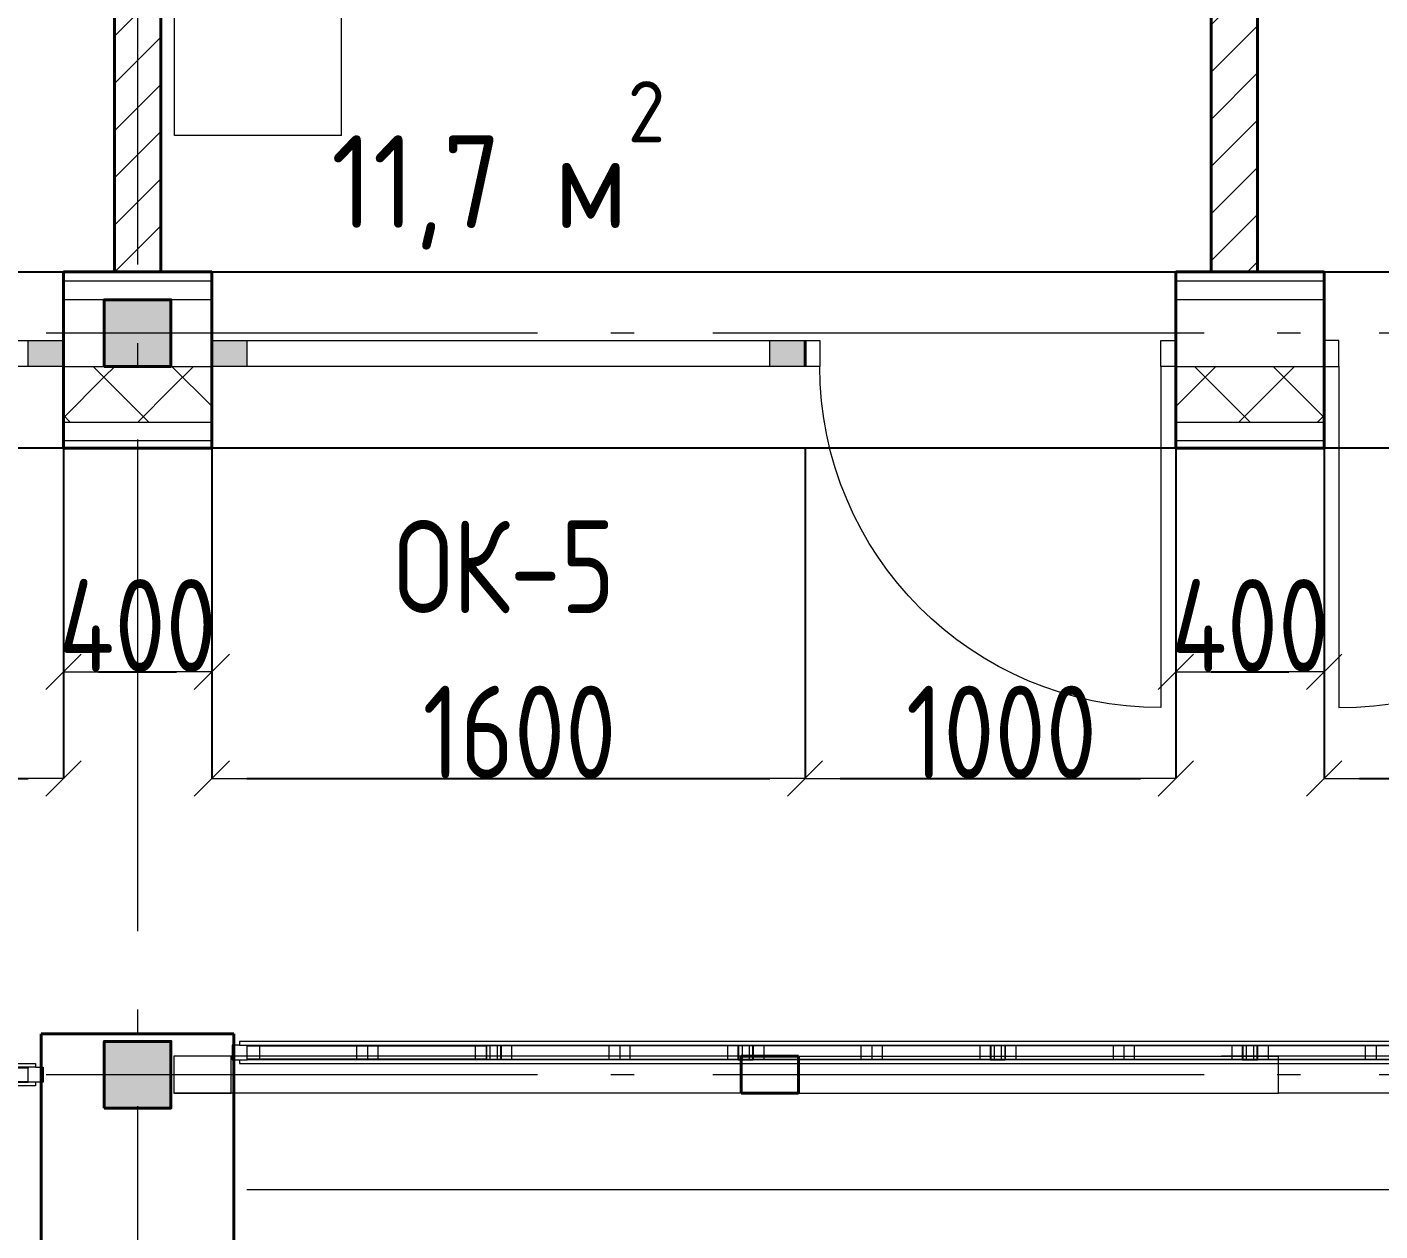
# Model space of a CAD drawing. Header units: millimetres. Extents: x -60256 to 201272, y 21388 to 77592.
# Drawn here: x 6581 to 10229, y 63034 to 66281 of the extents above; entities that cross this region are included whole.
import ezdxf
from ezdxf.enums import TextEntityAlignment as Align

# ---------------------------------------------------------------- set-up
doc = ezdxf.new("R2010")
doc.units = ezdxf.units.MM
doc.header["$MEASUREMENT"] = 0
doc.set_wipeout_variables(frame=1)
doc.linetypes.add('Double Dashed', pattern=[1797.222233, 1325, -211.666656, 63.333344, -197.222233])
doc.linetypes.add('Wipeout_Contour', pattern=[1000, 0, -1000])
for name, color, linetype in [('Двери ArchiCAD', 7, 'Continuous'), ('колонны', 7, 'Continuous'), ('марки окон дверей', 7, 'Continuous'), ('оборудование', 7, 'Continuous'), ('Окна ArchiCAD', 7, 'Continuous'), ('оси', 7, 'Continuous'), ('отделка', 7, 'Continuous'), ('перегородки', 7, 'Continuous'), ('размеры внутр', 7, 'Continuous'), ('стены внутр', 7, 'Continuous'), ('стены наруж', 7, 'Continuous'), ('чертеж', 7, 'Continuous')]:
    doc.layers.add(name, color=color, linetype=linetype)
for name, color, linetype, lineweight in [('Двери ArchiCAD_Ном._пера__97', 7, 'Continuous', 20), ('Двери ArchiCAD_Ном._пера__99', 7, 'Continuous', 40), ('колонны_Ном._пера__94', 252, 'Continuous', 13), ('колонны_Ном._пера__96', 7, 'Continuous', 13), ('колонны_Ном._пера__99', 7, 'Continuous', 40), ('марки окон дверей_Ном._пера__96', 7, 'Continuous', 13), ('оборудование_Ном._пера__95', 251, 'Continuous', 13), ('Окна ArchiCAD_Ном._пера__96', 7, 'Continuous', 13), ('Окна ArchiCAD_Ном._пера__97', 7, 'Continuous', 20), ('Окна ArchiCAD_Ном._пера__99', 7, 'Continuous', 40), ('оси_Ном._пера__96', 7, 'Continuous', 13), ('отделка_Ном._пера__99', 7, 'Continuous', 40), ('перегородки_Ном._пера__96', 7, 'Continuous', 13), ('перегородки_Ном._пера__99', 7, 'Continuous', 40), ('площади_Ном._пера__96', 7, 'Continuous', 13), ('стены внутр_Ном._пера__96', 7, 'Continuous', 13), ('стены внутр_Ном._пера__99', 7, 'Continuous', 40), ('стены наруж_Ном._пера__96', 7, 'Continuous', 13), ('стены наруж_Ном._пера__99', 7, 'Continuous', 40), ('чертеж_Ном._пера__96', 7, 'Continuous', 13)]:
    doc.layers.add(name, color=color, linetype=linetype, lineweight=lineweight)
doc.styles.add('СГЕНЕРИР_СТИЛЬ_1', font='isocp.shx')
doc.styles.add('СГЕНЕРИР_СТИЛЬ_3', font='gost_2_304-81_type.ttf')
doc.styles.add('СГЕНЕРИР_СТИЛЬ_5', font='CS_Gost2304.shx')
doc.dimstyles.new('СГЕНЕРИР_СТИЛЬ__10', dxfattribs={"dimtxt": 250, "dimasz": 95, "dimexe": 0.18, "dimexo": 0, "dimgap": 0.09, "dimtad": 1, "dimtih": 1, "dimtoh": 1, "dimdec": 0, "dimzin": 0, "dimdsep": 46, "dimtxsty": 'СГЕНЕРИР_СТИЛЬ_3', "dimblk": 'ARROWHEAD_6', "dimblk1": 'ARROWHEAD_6', "dimblk2": 'ARROWHEAD_6', "dimcen": 0.09, "dimclrd": 7, "dimclre": 7, "dimclrt": 98, "dimadec": 0, "dimazin": 0, "dimtfac": 1, "dimtdec": 4, "dimtmove": 0, "dimatfit": 3, "dimfxl": 1, "dimtolj": 1, "dimtzin": 0, "dimarcsym": 0})
doc.dimstyles.new('СГЕНЕРИР_СТИЛЬ__5', dxfattribs={"dimtxt": 220.000005, "dimasz": 95, "dimexe": 0.18, "dimexo": 0, "dimgap": 0.09, "dimtad": 1, "dimdec": 0, "dimzin": 0, "dimdsep": 46, "dimtxsty": 'СГЕНЕРИР_СТИЛЬ_3', "dimblk": 'ARROWHEAD_6', "dimblk1": 'ARROWHEAD_6', "dimblk2": 'ARROWHEAD_6', "dimcen": 0.09, "dimclrd": 7, "dimclre": 7, "dimclrt": 98, "dimadec": 0, "dimazin": 0, "dimtfac": 1, "dimtdec": 4, "dimtmove": 0, "dimatfit": 3, "dimfxl": 1, "dimtolj": 1, "dimtzin": 0, "dimarcsym": 0})
pattern_1 = [(45, (0, 0), (-63.63961, 63.63961), [])]
pattern_2 = [(45, (0, 0), (-106.06602, 106.06602), []), (135, (0, 0), (106.06602, 106.06602), [])]

# ---------------------------------------------------------------- blocks, each defined once
blk = doc.blocks.new('Стена_8_1', base_point=(6879, 63565.7))
at = {"layer": 'отделка_Ном._пера__99', "linetype": 'Continuous', "flags": 128}
for points in [[(6619, 63565.7), (6619, 62855.7)], [(7139, 63565.7), (6619, 63565.7)], [(7139, 62855.7), (7139, 63565.7)], [(6619, 62855.7), (7139, 62855.7)]]:
    blk.add_lwpolyline(points, dxfattribs=at)
blk = doc.blocks.new('Скамейка 16')
at = {"layer": 'оборудование_Ном._пера__95', "linetype": 'Continuous'}
for p, q in [((2400, 450), (0, 450)), ((0, 450), (0, 0)), ((2400, 450), (2400, 0)), ((2400, 0), (0, 0))]:
    blk.add_line(p, q, dxfattribs=at)
blk = doc.blocks.new('Стена_29_1', base_point=(6879, 71855.7))
at = {"layer": 'стены внутр_Ном._пера__96', "linetype": 'Continuous'}
h = blk.add_hatch(dxfattribs=at)
h.set_pattern_fill('FACE_BRICK_0001', color=256, style=0, pattern_type=2)
h.set_pattern_definition(pattern_1)
h.paths.add_polyline_path([(6816.5, 71690.7), (6816.5, 65620.7), (6941.5, 65620.7), (6941.5, 71690.7)])
at = {"layer": 'стены внутр_Ном._пера__99', "linetype": 'Continuous', "flags": 128}
for points in [[(6816.5, 71690.7), (6816.5, 65620.7)], [(6941.5, 65620.7), (6941.5, 69755.7)], [(6816.5, 65620.7), (6941.5, 65620.7)]]:
    blk.add_lwpolyline(points, dxfattribs=at)
blk = doc.blocks.new('Окно 16_6')
at = {"layer": 'Окна ArchiCAD_Ном._пера__96', "linetype": 'Continuous'}
for points in [[(-800, -70), (-705, -70), (-705, 0), (-800, 0)], [(800, 0), (705, 0), (705, -70), (800, -70)]]:
    blk.add_hatch(color=256, dxfattribs=at).paths.add_polyline_path(points)
for p, q in [((705, 0), (-705, 0)), ((-705, -70), (705, -70))]:
    blk.add_line(p, q, dxfattribs=at)
at = {"layer": 'Окна ArchiCAD_Ном._пера__97', "linetype": 'Continuous'}
for p, q in [((-800, 220), (800, 220)), ((-705, 0), (-800, 0)), ((-705, -70), (-705, 0)), ((800, 0), (705, 0)), ((705, 0), (705, -70)), ((-800, -70), (-705, -70)), ((705, -70), (800, -70))]:
    blk.add_line(p, q, dxfattribs=at)
at = {"layer": 'Окна ArchiCAD_Ном._пера__99', "linetype": 'Continuous'}
for p, q in [((-800, 0), (-800, -70)), ((800, 0), (800, -70))]:
    blk.add_line(p, q, dxfattribs=at)
blk = doc.blocks.new('Дверь 16_6')
at = {"layer": 'Двери ArchiCAD_Ном._пера__97', "linetype": 'Continuous'}
for p, q in [((460, 0), (460, 920)), ((-500, 220), (500, 220)), ((-460, 0), (-500, 0)), ((-500, 0), (-500, -70)), ((-460, -70), (-460, 0)), ((500, 0), (460, 0)), ((460, 0), (460, -70)), ((500, -70), (500, 0)), ((-500, -70), (-460, -70)), ((460, -70), (500, -70))]:
    blk.add_line(p, q, dxfattribs=at)
blk.add_arc((460, 0), 920, 90, 180, dxfattribs=at)
at = {"layer": 'Двери ArchiCAD_Ном._пера__99', "linetype": 'Continuous'}
for p, q in [((-500, 0), (-500, -70)), ((500, 0), (500, -70))]:
    blk.add_line(p, q, dxfattribs=at)
blk = doc.blocks.new('Дверь 16_7')
at = {"layer": 'Двери ArchiCAD_Ном._пера__97', "linetype": 'Continuous'}
for p, q in [((460, 0), (460, 920)), ((-500, 220), (500, 220)), ((-460, 0), (-500, 0)), ((-500, 0), (-500, -70)), ((-460, -70), (-460, 0)), ((500, 0), (460, 0)), ((460, 0), (460, -70)), ((500, -70), (500, 0)), ((-500, -70), (-460, -70)), ((460, -70), (500, -70))]:
    blk.add_line(p, q, dxfattribs=at)
blk.add_arc((460, 0), 920, 90, 180, dxfattribs=at)
at = {"layer": 'Двери ArchiCAD_Ном._пера__99', "linetype": 'Continuous'}
for p, q in [((-500, 0), (-500, -70)), ((500, 0), (500, -70))]:
    blk.add_line(p, q, dxfattribs=at)
blk = doc.blocks.new('Стена_32_1', base_point=(12879, 65455.7))
at = {"layer": 'стены наруж_Ном._пера__96', "linetype": 'Continuous'}
h = blk.add_hatch(dxfattribs=at)
h.set_pattern_fill('УТЕПЛИТ_МЕЛКИЙ_0001', color=256, style=0, pattern_type=2)
h.set_pattern_definition(pattern_2)
h.paths.add_polyline_path([(6789, 65365.7), (6679, 65365.7), (6679, 65215.7), (6789, 65215.7)])
h = blk.add_hatch(dxfattribs=at)
h.set_pattern_fill('УТЕПЛИТ_МЕЛКИЙ_0001', color=256, style=0, pattern_type=2)
h.set_pattern_definition(pattern_2)
h.paths.add_polyline_path([(6789, 65215.7), (6969, 65215.7), (6969, 65365.7), (6789, 65365.7)])
h = blk.add_hatch(dxfattribs=at)
h.set_pattern_fill('УТЕПЛИТ_МЕЛКИЙ_0001', color=256, style=0, pattern_type=2)
h.set_pattern_definition(pattern_2)
h.paths.add_polyline_path([(7079, 65365.7), (6969, 65365.7), (6969, 65215.7), (7079, 65215.7)])
h = blk.add_hatch(dxfattribs=at)
h.set_pattern_fill('УТЕПЛИТ_МЕЛКИЙ_0001', color=256, style=0, pattern_type=2)
h.set_pattern_definition(pattern_2)
h.paths.add_polyline_path([(9679, 65215.7), (10079, 65215.7), (10079, 65365.7), (9679, 65365.7)])
for p, q in [((6789, 65595.7), (6679, 65595.7)), ((6969, 65595.7), (6789, 65595.7)), ((7079, 65595.7), (6969, 65595.7)), ((10079, 65595.7), (9679, 65595.7)), ((6789, 65545.7), (6679, 65545.7)), ((6789, 65545.7), (6969, 65545.7)), ((7079, 65545.7), (6969, 65545.7)), ((10079, 65545.7), (9679, 65545.7)), ((6679, 65365.7), (6789, 65365.7)), ((6969, 65365.7), (6789, 65365.7)), ((6969, 65365.7), (7079, 65365.7)), ((9679, 65365.7), (10079, 65365.7)), ((6679, 65215.7), (6789, 65215.7)), ((6789, 65215.7), (6969, 65215.7)), ((6969, 65215.7), (7079, 65215.7)), ((9679, 65215.7), (10079, 65215.7)), ((6679, 65165.7), (6789, 65165.7)), ((6789, 65165.7), (6969, 65165.7)), ((6969, 65165.7), (7079, 65165.7)), ((9679, 65165.7), (10079, 65165.7))]:
    blk.add_line(p, q, dxfattribs=at)
at = {"layer": 'стены наруж_Ном._пера__99', "linetype": 'Continuous'}
for p, q in [((6679, 65595.7), (6679, 65620.7)), ((7079, 65595.7), (7079, 65620.7)), ((9679, 65595.7), (9679, 65620.7)), ((10079, 65595.7), (10079, 65620.7)), ((6679, 65545.7), (6679, 65595.7)), ((7079, 65545.7), (7079, 65595.7)), ((9679, 65545.7), (9679, 65595.7)), ((10079, 65545.7), (10079, 65595.7)), ((6679, 65435.7), (6679, 65545.7)), ((7079, 65435.7), (7079, 65545.7)), ((9679, 65435.7), (9679, 65545.7)), ((10079, 65435.7), (10079, 65545.7)), ((6679, 65365.7), (6679, 65435.7)), ((7079, 65365.7), (7079, 65435.7)), ((9679, 65365.7), (9679, 65435.7)), ((10079, 65365.7), (10079, 65435.7)), ((6679, 65215.7), (6679, 65365.7)), ((7079, 65215.7), (7079, 65365.7)), ((9679, 65215.7), (9679, 65365.7)), ((10079, 65215.7), (10079, 65365.7)), ((6679, 65165.7), (6679, 65215.7)), ((7079, 65165.7), (7079, 65215.7)), ((9679, 65165.7), (9679, 65215.7)), ((10079, 65165.7), (10079, 65215.7)), ((6679, 65145.7), (6679, 65165.7)), ((7079, 65145.7), (7079, 65165.7)), ((9679, 65145.7), (9679, 65165.7)), ((10079, 65145.7), (10079, 65165.7))]:
    blk.add_line(p, q, dxfattribs=at)
at = {"layer": 'стены наруж_Ном._пера__99', "linetype": 'Continuous', "flags": 128}
for points in [[(7079, 65620.7), (6679, 65620.7)], [(10079, 65620.7), (9679, 65620.7)], [(6679, 65145.7), (7079, 65145.7)], [(9679, 65145.7), (10079, 65145.7)]]:
    blk.add_lwpolyline(points, dxfattribs=at)
at = {"layer": 'Двери ArchiCAD', "color": 44, "linetype": 'Continuous', "lineweight": 35, "xscale": -1, "zscale": 1000, "rotation": 180}
blk.add_blockref('Дверь 16_6', (9179, 65365.7), dxfattribs=at)
at = {"layer": 'Двери ArchiCAD', "color": 44, "linetype": 'Continuous', "lineweight": 35, "zscale": 1000, "rotation": 180}
blk.add_blockref('Дверь 16_7', (10579, 65365.7), dxfattribs=at)
at = {"layer": 'Окна ArchiCAD', "color": 44, "linetype": 'Continuous', "lineweight": 35, "xscale": -1, "zscale": 1000, "rotation": 180}
for p in [(5879, 65365.7), (7879, 65365.7)]:
    blk.add_blockref('Окно 16_6', p, dxfattribs=at)
blk = doc.blocks.new('Стена_36_1', base_point=(9837, 69855.7))
at = {"layer": 'перегородки_Ном._пера__96', "linetype": 'Continuous'}
h = blk.add_hatch(dxfattribs=at)
h.set_pattern_fill('FACE_BRICK_0001', color=256, style=0, pattern_type=2)
h.set_pattern_definition(pattern_1)
h.paths.add_polyline_path([(9774.5, 69755.7), (9774.5, 65620.7), (9899.5, 65620.7), (9899.5, 69755.7)])
at = {"layer": 'перегородки_Ном._пера__99', "linetype": 'Continuous', "flags": 128}
for points in [[(9774.5, 69755.7), (9774.5, 65620.7)], [(9899.5, 65620.7), (9899.5, 69755.7)], [(9774.5, 65620.7), (9899.5, 65620.7)]]:
    blk.add_lwpolyline(points, dxfattribs=at)
blk = doc.blocks.new('Колонна_24_1', base_point=(6879, 65455.7))
at = {"layer": 'колонны_Ном._пера__94', "linetype": 'Continuous'}
blk.add_hatch(color=256, dxfattribs=at).paths.add_polyline_path([(6789, 65365.7), (6969, 65365.7), (6969, 65545.7), (6789, 65545.7)])
at = {"layer": 'колонны_Ном._пера__99', "linetype": 'Continuous', "flags": 128}
blk.add_lwpolyline([(6789, 65365.7), (6969, 65365.7), (6969, 65545.7), (6789, 65545.7)], close=True, dxfattribs=at)
blk = doc.blocks.new('Колонна_25_1', base_point=(6879, 63455.7))
at = {"layer": 'колонны_Ном._пера__94', "linetype": 'Continuous'}
blk.add_hatch(color=256, dxfattribs=at).paths.add_polyline_path([(6789, 63365.7), (6969, 63365.7), (6969, 63545.7), (6789, 63545.7)])
at = {"layer": 'колонны_Ном._пера__99', "linetype": 'Continuous', "flags": 128}
blk.add_lwpolyline([(6789, 63365.7), (6969, 63365.7), (6969, 63545.7), (6789, 63545.7)], close=True, dxfattribs=at)
blk = doc.blocks.new('Колонна_47_1', base_point=(9879, 63455.7))
at = {"layer": 'колонны_Ном._пера__96', "linetype": 'Continuous'}
for p, q in [((11251, 63505.7), (12781.2, 63505.7)), ((12626.8, 63505.7), (12626.8, 63405.7)), ((12781.2, 63505.7), (12626.8, 63505.7)), ((12781.2, 63405.7), (12781.2, 63505.7)), ((11251, 63405.7), (12781.2, 63405.7)), ((12626.8, 63405.7), (12781.2, 63405.7))]:
    blk.add_line(p, q, dxfattribs=at)
at = {"layer": 'колонны_Ном._пера__99', "linetype": 'Continuous'}
blk.add_line((11251, 63405.7), (11251, 63505.7), dxfattribs=at)
at = {"color": 254, "linetype": 'Wipeout_Contour', "lineweight": 0, "ltscale": 385717.692299}
blk.add_wipeout([(9801.8, 63405.7), (9956.2, 63405.7), (11096.6, 63405.7), (11096.6, 63505.7), (9956.2, 63505.7), (9801.8, 63505.7)], dxfattribs=at).dxf.layer = 'колонны'
at = {"layer": 'колонны_Ном._пера__96', "linetype": 'Continuous'}
for p, q in [((9801.8, 63505.7), (9801.8, 63405.7)), ((11096.6, 63505.7), (9801.8, 63505.7)), ((11096.6, 63505.7), (12626.8, 63505.7)), ((11096.6, 63405.7), (9801.8, 63405.7)), ((11251, 63405.7), (11096.6, 63405.7)), ((11096.6, 63405.7), (12626.8, 63405.7))]:
    blk.add_line(p, q, dxfattribs=at)
at = {"layer": 'колонны_Ном._пера__99', "linetype": 'Continuous'}
for p, q in [((11096.6, 63505.7), (11096.6, 63405.7)), ((11251, 63505.7), (11096.6, 63505.7)), ((11096.6, 63405.7), (11251, 63405.7))]:
    blk.add_line(p, q, dxfattribs=at)
blk = doc.blocks.new('Колонна_48_1', base_point=(9879, 63455.7))
at = {"layer": 'колонны_Ном._пера__96', "linetype": 'Continuous'}
for p, q in [((8507, 63505.7), (6976.8, 63505.7)), ((7131.2, 63505.7), (6976.8, 63505.7)), ((6976.8, 63505.7), (6976.8, 63405.7)), ((7131.2, 63405.7), (7131.2, 63505.7)), ((8507, 63405.7), (6976.8, 63405.7)), ((6976.8, 63405.7), (7131.2, 63405.7))]:
    blk.add_line(p, q, dxfattribs=at)
at = {"layer": 'колонны_Ном._пера__99', "linetype": 'Continuous'}
blk.add_line((8507, 63505.7), (8507, 63405.7), dxfattribs=at)
at = {"color": 254, "linetype": 'Wipeout_Contour', "lineweight": 0, "ltscale": 384968.392792}
blk.add_wipeout([(8661.4, 63405.7), (9801.8, 63405.7), (9956.2, 63405.7), (9956.2, 63505.7), (9801.8, 63505.7), (8661.4, 63505.7)], dxfattribs=at).dxf.layer = 'колонны'
at = {"layer": 'колонны_Ном._пера__96', "linetype": 'Continuous'}
for p, q in [((8661.4, 63505.7), (7131.2, 63505.7)), ((8507, 63505.7), (8661.4, 63505.7)), ((8661.4, 63505.7), (9956.2, 63505.7)), ((9956.2, 63405.7), (9956.2, 63505.7)), ((8661.4, 63405.7), (7131.2, 63405.7)), ((8661.4, 63405.7), (9956.2, 63405.7))]:
    blk.add_line(p, q, dxfattribs=at)
at = {"layer": 'колонны_Ном._пера__99', "linetype": 'Continuous'}
for p, q in [((8661.4, 63505.7), (8507, 63505.7)), ((8661.4, 63405.7), (8661.4, 63505.7)), ((8507, 63405.7), (8661.4, 63405.7))]:
    blk.add_line(p, q, dxfattribs=at)
blk = doc.blocks.new('Стандартный маркер сетки_10')
at = {"layer": 'оси_Ном._пера__96', "linetype": 'Double Dashed'}
blk.add_line((900, 0), (20403.4, 0), dxfattribs=at)
at = {"layer": 'оси_Ном._пера__96', "style": 'СГЕНЕРИР_СТИЛЬ_3'}
blk.add_attdef('AC_MarkerText_1', text='', height=350, rotation=90, dxfattribs=at).set_placement((21973.1, -173.1), align=Align.BOTTOM_LEFT)
blk = doc.blocks.new('Стандартный маркер сетки_15')
at = {"layer": 'оси_Ном._пера__96', "linetype": 'Double Dashed'}
blk.add_line((900, 0), (76534.9, 0), dxfattribs=at)
at = {"layer": 'оси_Ном._пера__96', "style": 'СГЕНЕРИР_СТИЛЬ_3'}
for tag, p in [('AC_MarkerText_1_1', (-260.8, 269.7)), ('AC_MarkerText_1_2', (77974.1, 269.7))]:
    blk.add_attdef(tag, text='', height=350, rotation=180, dxfattribs=at).set_placement(p, align=Align.BOTTOM_LEFT)
blk = doc.blocks.new('Стандартный маркер сетки_16')
at = {"layer": 'оси_Ном._пера__96', "linetype": 'Double Dashed'}
blk.add_line((900, 0), (41068.3, 0), dxfattribs=at)
at = {"layer": 'оси_Ном._пера__96', "style": 'СГЕНЕРИР_СТИЛЬ_3'}
blk.add_attdef('AC_MarkerText_1', text='', height=350, rotation=180, dxfattribs=at).set_placement((-260.8, 269.7), align=Align.BOTTOM_LEFT)
blk = doc.blocks.new('Связ03')
at = {"layer": 'чертеж_Ном._пера__96', "linetype": 'Continuous'}
for p, q in [((20, 60), (5430, 60)), ((5410, 50), (4770, 50)), ((5410, 48), (4798.3, 48)), ((5410, 50), (5410, 48)), ((5430, 50), (5410, 50)), ((5410, 12), (5410, 48)), ((5430, 60), (5430, 50)), ((5430, 50), (5450, 50)), ((5450, 50), (5450, 10)), ((5430, 0), (20, 0)), ((4770, 10), (5410, 10)), ((4798.3, 12), (5410, 12)), ((5410, 12), (5410, 10)), ((5430, 10), (5410, 10)), ((5430, 10), (5430, 0)), ((5450, 10), (5430, 10))]:
    blk.add_line(p, q, dxfattribs=at)
blk = doc.blocks.new('Связ03_2')
at = {"layer": 'чертеж_Ном._пера__96', "linetype": 'Continuous'}
for p, q in [((20, 60), (5430, 60)), ((2705, 50), (2070, 50)), ((2098.3, 48), (2734.9, 48)), ((2387.5, 48), (2387.5, 12)), ((2415.8, 12), (2415.8, 48)), ((2676.7, 48), (2676.7, 12)), ((2705, 50), (2705, 10)), ((2745, 50), (2705, 50)), ((2706.7, 48), (2706.7, 12)), ((2715.1, 12), (2715.1, 48)), ((2715.9, 48), (2715.9, 12)), ((2734.9, 48), (2734.9, 12)), ((2734.9, 48), (2744.1, 48)), ((2743.3, 12), (2743.3, 48)), ((2744.1, 48), (2744.1, 12)), ((2744.1, 48), (2745, 48)), ((2745, 50), (2745, 48)), ((3380, 50), (2745, 50)), ((2745, 48), (2773.3, 48)), ((2745, 12), (2745, 48)), ((2773.3, 48), (3409.9, 48)), ((2773.3, 48), (2773.3, 12)), ((3034.2, 12), (3034.2, 48)), ((3062.5, 48), (3062.5, 12)), ((3090.8, 12), (3090.8, 48)), ((3351.7, 48), (3351.7, 12)), ((3380, 50), (3380, 10)), ((3420, 50), (3380, 50)), ((3381.7, 48), (3381.7, 12)), ((3390.1, 12), (3390.1, 48)), ((3390.9, 48), (3390.9, 12)), ((3409.9, 48), (3409.9, 12)), ((3409.9, 48), (3419.1, 48)), ((3418.3, 12), (3418.3, 48)), ((3419.1, 48), (3419.1, 12)), ((3419.1, 48), (3420, 48)), ((3420, 50), (3420, 48)), ((4055, 50), (3420, 50)), ((3420, 48), (3448.3, 48)), ((3420, 12), (3420, 48)), ((3448.3, 48), (4084.9, 48)), ((3448.3, 48), (3448.3, 12)), ((3709.2, 12), (3709.2, 48)), ((3737.5, 48), (3737.5, 12)), ((3765.8, 12), (3765.8, 48)), ((4026.7, 48), (4026.7, 12)), ((4055, 50), (4055, 10)), ((4095, 50), (4055, 50)), ((4056.7, 48), (4056.7, 12)), ((4065.1, 12), (4065.1, 48)), ((4065.9, 48), (4065.9, 12)), ((4084.9, 48), (4084.9, 12)), ((4084.9, 48), (4094.1, 48)), ((4093.3, 12), (4093.3, 48)), ((4094.1, 48), (4094.1, 12)), ((4094.1, 48), (4095, 48)), ((4095, 50), (4095, 48)), ((4730, 50), (4095, 50)), ((4095, 48), (4123.3, 48)), ((4095, 12), (4095, 48)), ((4123.3, 48), (4759.9, 48)), ((4123.3, 12), (4123.3, 48)), ((4384.2, 12), (4384.2, 48)), ((4412.5, 48), (4412.5, 12)), ((4440.8, 12), (4440.8, 48)), ((4701.7, 48), (4701.7, 12)), ((4730, 50), (4730, 10)), ((4770, 50), (4730, 50)), ((4731.7, 48), (4731.7, 12)), ((4740.9, 48), (4740.9, 12)), ((4759.9, 48), (4759.9, 12)), ((4759.9, 48), (4769.1, 48)), ((4769.1, 48), (4769.1, 12)), ((4770, 48), (4770, 50)), ((5410, 50), (4770, 50)), ((4798.3, 48), (4770, 48)), ((4770, 48), (4770, 12)), ((5410, 48), (4798.3, 48)), ((4798.3, 12), (4798.3, 48)), ((5059.2, 12), (5059.2, 48)), ((5087.5, 48), (5087.5, 12)), ((5115.8, 12), (5115.8, 48)), ((5376.7, 48), (5376.7, 12)), ((5410, 50), (5410, 48)), ((5430, 50), (5410, 50)), ((5410, 12), (5410, 48)), ((5430, 60), (5430, 50)), ((5430, 50), (5450, 50)), ((5450, 50), (5450, 10)), ((5430, 0), (20, 0)), ((2070, 10), (2705, 10)), ((2734.9, 12), (2098.3, 12)), ((2745, 10), (2705, 10)), ((2744.1, 12), (2734.9, 12)), ((2745, 12), (2744.1, 12)), ((2745, 12), (2745, 10)), ((2773.3, 12), (2745, 12)), ((2745, 10), (3380, 10)), ((3409.9, 12), (2773.3, 12)), ((3420, 10), (3380, 10)), ((3419.1, 12), (3409.9, 12)), ((3420, 12), (3419.1, 12)), ((3420, 12), (3420, 10)), ((3448.3, 12), (3420, 12)), ((3420, 10), (4055, 10)), ((4084.9, 12), (3448.3, 12)), ((4095, 10), (4055, 10)), ((4094.1, 12), (4084.9, 12)), ((4095, 12), (4094.1, 12)), ((4095, 12), (4095, 10)), ((4123.3, 12), (4095, 12)), ((4095, 10), (4730, 10)), ((4759.9, 12), (4123.3, 12)), ((4730, 10), (4770, 10)), ((4769.1, 12), (4759.9, 12)), ((4770, 10), (4770, 12)), ((4770, 12), (4798.3, 12)), ((4770, 10), (5410, 10)), ((4798.3, 12), (5410, 12)), ((5410, 12), (5410, 10)), ((5430, 10), (5410, 10)), ((5430, 10), (5430, 0)), ((5450, 10), (5430, 10))]:
    blk.add_line(p, q, dxfattribs=at)
blk = doc.blocks.new('Номер помещения 16_5')
at = {"layer": 'марки окон дверей_Ном._пера__96', "insert": (-307.9, 19.4), "char_height": 250, "attachment_point": 4, "style": 'СГЕНЕРИР_СТИЛЬ_5'}
blk.add_mtext('{ОК-5}', dxfattribs=at)
blk = doc.blocks.new('ARROWHEAD_6')
at = {"color": 0, "linetype": 'Continuous', "lineweight": 0}
for p, q in [((-0.5, -0.5), (0.5, 0.5)), ((0, 0), (-1, 0))]:
    blk.add_line(p, q, dxfattribs=at)
blk = doc.blocks.new('*D826')
at = {"layer": 'Defpoints', "color": 0, "linetype": 'Continuous', "transparency": 16777216}
for p in [(879, 65620.7), (12529.2, 65620.7), (879, 65145.7)]:
    blk.add_point(p, dxfattribs=at)
at = {"layer": 'размеры внутр', "color": 7, "linetype": 'Continuous', "lineweight": -2, "transparency": 16777216}
for p, q in [((879, 65620.7), (12529.4, 65620.7)), ((12529.2, 65525.7), (12529.2, 65240.7)), ((879, 65145.7), (12529.4, 65145.7)), ((12529.2, 65145.7), (12529.2, 64863.9))]:
    blk.add_line(p, q, dxfattribs=at)
at = {"layer": 'размеры внутр', "color": 7, "linetype": 'Continuous', "lineweight": -2, "transparency": 16777216, "xscale": 95, "yscale": 95, "zscale": 95}
for p, rotation in [((12529.2, 65620.7), 90), ((12529.2, 65145.7), 270)]:
    blk.add_blockref('ARROWHEAD_6', p, dxfattribs=dict(at, rotation=rotation))
at = {"layer": 'размеры внутр', "color": 98, "linetype": 'Continuous', "transparency": 16777216, "insert": (12340.5, 64863.9), "char_height": 220, "attachment_point": 5, "rotation": 90, "style": 'СГЕНЕРИР_СТИЛЬ_3'}
blk.add_mtext('\\A1;475', dxfattribs=at)
blk = doc.blocks.new('*D827')
at = {"layer": 'Defpoints', "color": 0, "linetype": 'Continuous', "transparency": 16777216}
for p in [(9879, 69755.7), (12340.5, 69755.7), (879, 65620.7)]:
    blk.add_point(p, dxfattribs=at)
at = {"layer": 'размеры внутр', "color": 7, "linetype": 'Continuous', "lineweight": -2, "transparency": 16777216}
for p, q in [((9879, 69755.7), (12340.7, 69755.7)), ((12340.5, 69660.7), (12340.5, 67723.7)), ((12340.5, 65715.7), (12340.5, 67267.8)), ((879, 65620.7), (12340.7, 65620.7))]:
    blk.add_line(p, q, dxfattribs=at)
at = {"layer": 'размеры внутр', "color": 7, "linetype": 'Continuous', "lineweight": -2, "transparency": 16777216, "xscale": 95, "yscale": 95, "zscale": 95}
for p, rotation in [((12340.5, 69755.7), 90), ((12340.5, 65620.7), 270)]:
    blk.add_blockref('ARROWHEAD_6', p, dxfattribs=dict(at, rotation=rotation))
at = {"layer": 'размеры внутр', "color": 98, "linetype": 'Continuous', "transparency": 16777216, "insert": (12340.5, 67495.8), "char_height": 220, "attachment_point": 5, "rotation": 90, "style": 'СГЕНЕРИР_СТИЛЬ_3'}
blk.add_mtext('\\A1;4135', dxfattribs=at)
blk = doc.blocks.new('*D885')
at = {"layer": 'Defpoints', "color": 0, "linetype": 'Continuous', "transparency": 16777216}
for p in [(5079, 65145.7), (6679, 65145.7), (6679, 64254.6)]:
    blk.add_point(p, dxfattribs=at)
at = {"layer": 'размеры внутр', "color": 7, "linetype": 'Continuous', "lineweight": -2, "transparency": 16777216}
for p, q in [((5079, 65145.7), (5079, 64254.4)), ((6679, 65145.7), (6679, 64254.4)), ((5174, 64254.6), (6584, 64254.6))]:
    blk.add_line(p, q, dxfattribs=at)
at = {"layer": 'размеры внутр', "color": 7, "linetype": 'Continuous', "lineweight": -2, "transparency": 16777216, "xscale": 95, "yscale": 95, "zscale": 95, "rotation": 180}
blk.add_blockref('ARROWHEAD_6', (5079, 64254.6), dxfattribs=at)
at = {"layer": 'размеры внутр', "color": 7, "linetype": 'Continuous', "lineweight": -2, "transparency": 16777216, "xscale": 95, "yscale": 95, "zscale": 95}
blk.add_blockref('ARROWHEAD_6', (6679, 64254.6), dxfattribs=at)
at = {"layer": 'размеры внутр', "color": 98, "linetype": 'Continuous', "transparency": 16777216, "insert": (5908.8, 64379.6), "char_height": 250, "attachment_point": 5, "style": 'СГЕНЕРИР_СТИЛЬ_3'}
blk.add_mtext('\\A1;1600', dxfattribs=at)
blk = doc.blocks.new('*D886')
at = {"layer": 'Defpoints', "color": 0, "linetype": 'Continuous', "transparency": 16777216}
for p in [(6679, 65145.7), (7079, 65145.7), (7079, 64542.1)]:
    blk.add_point(p, dxfattribs=at)
at = {"layer": 'размеры внутр', "color": 7, "linetype": 'Continuous', "lineweight": -2, "transparency": 16777216}
for p, q in [((6679, 65145.7), (6679, 64541.9)), ((7079, 65145.7), (7079, 64541.9)), ((6774, 64542.1), (6984, 64542.1))]:
    blk.add_line(p, q, dxfattribs=at)
at = {"layer": 'размеры внутр', "color": 7, "linetype": 'Continuous', "lineweight": -2, "transparency": 16777216, "xscale": 95, "yscale": 95, "zscale": 95, "rotation": 180}
blk.add_blockref('ARROWHEAD_6', (6679, 64542.1), dxfattribs=at)
at = {"layer": 'размеры внутр', "color": 7, "linetype": 'Continuous', "lineweight": -2, "transparency": 16777216, "xscale": 95, "yscale": 95, "zscale": 95}
blk.add_blockref('ARROWHEAD_6', (7079, 64542.1), dxfattribs=at)
at = {"layer": 'размеры внутр', "color": 98, "linetype": 'Continuous', "transparency": 16777216, "insert": (6879, 64667.1), "char_height": 250, "attachment_point": 5, "style": 'СГЕНЕРИР_СТИЛЬ_3'}
blk.add_mtext('\\A1;400', dxfattribs=at)
blk = doc.blocks.new('*D887')
at = {"layer": 'Defpoints', "color": 0, "linetype": 'Continuous', "transparency": 16777216}
for p in [(7079, 65145.7), (8679, 65145.7), (8679, 64254.6)]:
    blk.add_point(p, dxfattribs=at)
at = {"layer": 'размеры внутр', "color": 7, "linetype": 'Continuous', "lineweight": -2, "transparency": 16777216}
for p, q in [((7079, 65145.7), (7079, 64254.4)), ((8679, 65145.7), (8679, 64254.4)), ((7174, 64254.6), (8584, 64254.6))]:
    blk.add_line(p, q, dxfattribs=at)
at = {"layer": 'размеры внутр', "color": 7, "linetype": 'Continuous', "lineweight": -2, "transparency": 16777216, "xscale": 95, "yscale": 95, "zscale": 95, "rotation": 180}
blk.add_blockref('ARROWHEAD_6', (7079, 64254.6), dxfattribs=at)
at = {"layer": 'размеры внутр', "color": 7, "linetype": 'Continuous', "lineweight": -2, "transparency": 16777216, "xscale": 95, "yscale": 95, "zscale": 95}
blk.add_blockref('ARROWHEAD_6', (8679, 64254.6), dxfattribs=at)
at = {"layer": 'размеры внутр', "color": 98, "linetype": 'Continuous', "transparency": 16777216, "insert": (7908.8, 64379.6), "char_height": 250, "attachment_point": 5, "style": 'СГЕНЕРИР_СТИЛЬ_3'}
blk.add_mtext('\\A1;1600', dxfattribs=at)
blk = doc.blocks.new('*D888')
at = {"layer": 'Defpoints', "color": 0, "linetype": 'Continuous', "transparency": 16777216}
for p in [(8679, 65145.7), (9679, 65145.7), (9679, 64254.6)]:
    blk.add_point(p, dxfattribs=at)
at = {"layer": 'размеры внутр', "color": 7, "linetype": 'Continuous', "lineweight": -2, "transparency": 16777216}
for p, q in [((8679, 65145.7), (8679, 64254.4)), ((9679, 65145.7), (9679, 64254.4)), ((8774, 64254.6), (9584, 64254.6))]:
    blk.add_line(p, q, dxfattribs=at)
at = {"layer": 'размеры внутр', "color": 7, "linetype": 'Continuous', "lineweight": -2, "transparency": 16777216, "xscale": 95, "yscale": 95, "zscale": 95, "rotation": 180}
blk.add_blockref('ARROWHEAD_6', (8679, 64254.6), dxfattribs=at)
at = {"layer": 'размеры внутр', "color": 7, "linetype": 'Continuous', "lineweight": -2, "transparency": 16777216, "xscale": 95, "yscale": 95, "zscale": 95}
blk.add_blockref('ARROWHEAD_6', (9679, 64254.6), dxfattribs=at)
at = {"layer": 'размеры внутр', "color": 98, "linetype": 'Continuous', "transparency": 16777216, "insert": (9208.8, 64379.6), "char_height": 250, "attachment_point": 5, "style": 'СГЕНЕРИР_СТИЛЬ_3'}
blk.add_mtext('\\A1;1000', dxfattribs=at)
blk = doc.blocks.new('*D889')
at = {"layer": 'Defpoints', "color": 0, "linetype": 'Continuous', "transparency": 16777216}
for p in [(9679, 65145.7), (10079, 65145.7), (10079, 64542.1)]:
    blk.add_point(p, dxfattribs=at)
at = {"layer": 'размеры внутр', "color": 7, "linetype": 'Continuous', "lineweight": -2, "transparency": 16777216}
for p, q in [((9679, 65145.7), (9679, 64541.9)), ((10079, 65145.7), (10079, 64541.9)), ((9774, 64542.1), (9984, 64542.1))]:
    blk.add_line(p, q, dxfattribs=at)
at = {"layer": 'размеры внутр', "color": 7, "linetype": 'Continuous', "lineweight": -2, "transparency": 16777216, "xscale": 95, "yscale": 95, "zscale": 95, "rotation": 180}
blk.add_blockref('ARROWHEAD_6', (9679, 64542.1), dxfattribs=at)
at = {"layer": 'размеры внутр', "color": 7, "linetype": 'Continuous', "lineweight": -2, "transparency": 16777216, "xscale": 95, "yscale": 95, "zscale": 95}
blk.add_blockref('ARROWHEAD_6', (10079, 64542.1), dxfattribs=at)
at = {"layer": 'размеры внутр', "color": 98, "linetype": 'Continuous', "transparency": 16777216, "insert": (9879, 64667.1), "char_height": 250, "attachment_point": 5, "style": 'СГЕНЕРИР_СТИЛЬ_3'}
blk.add_mtext('\\A1;400', dxfattribs=at)
blk = doc.blocks.new('*D890')
at = {"layer": 'Defpoints', "color": 0, "linetype": 'Continuous', "transparency": 16777216}
for p in [(10079, 65145.7), (11079, 65145.7), (11079, 64254.6)]:
    blk.add_point(p, dxfattribs=at)
at = {"layer": 'размеры внутр', "color": 7, "linetype": 'Continuous', "lineweight": -2, "transparency": 16777216}
for p, q in [((10079, 65145.7), (10079, 64254.4)), ((11079, 65145.7), (11079, 64254.4)), ((10174, 64254.6), (10984, 64254.6))]:
    blk.add_line(p, q, dxfattribs=at)
at = {"layer": 'размеры внутр', "color": 7, "linetype": 'Continuous', "lineweight": -2, "transparency": 16777216, "xscale": 95, "yscale": 95, "zscale": 95, "rotation": 180}
blk.add_blockref('ARROWHEAD_6', (10079, 64254.6), dxfattribs=at)
at = {"layer": 'размеры внутр', "color": 7, "linetype": 'Continuous', "lineweight": -2, "transparency": 16777216, "xscale": 95, "yscale": 95, "zscale": 95}
blk.add_blockref('ARROWHEAD_6', (11079, 64254.6), dxfattribs=at)
at = {"layer": 'размеры внутр', "color": 98, "linetype": 'Continuous', "transparency": 16777216, "insert": (10608.8, 64379.6), "char_height": 250, "attachment_point": 5, "style": 'СГЕНЕРИР_СТИЛЬ_3'}
blk.add_mtext('\\A1;1000', dxfattribs=at)

msp = doc.modelspace()

# ---------------------------------------------------------------- linework, layer by layer
at = {"layer": 'стены внутр_Ном._пера__96', "linetype": 'Continuous'}
msp.add_line((12583.99723, 63145.66051), (7173.99723, 63145.66051), dxfattribs=at)

# ---------------------------------------------------------------- block references
at = {"layer": 'колонны'}
for name, p in [('Колонна_24_1', (6878.99723, 65455.66051)), ('Колонна_25_1', (6878.99723, 63455.66051)), ('Колонна_47_1', (9878.99723, 63455.66051))]:
    msp.add_blockref(name, p, dxfattribs=at)
at = {"layer": 'марки окон дверей', "color": 102, "linetype": 'Continuous', "lineweight": 15, "zscale": 1000}
msp.add_blockref('Номер помещения 16_5', (7878.99723, 64806.04583), dxfattribs=at)
at = {"layer": 'оборудование', "color": 251, "linetype": 'Continuous', "lineweight": 13, "zscale": 1000, "rotation": 270}
msp.add_blockref('Скамейка 16', (6978.99723, 68388.81209), dxfattribs=at)
at = {"layer": 'оси', "color": 251, "linetype": 'Continuous', "lineweight": 13, "zscale": 1000, "rotation": 180}
msp.add_blockref('Стандартный маркер сетки_16', (26830.04628, 65455.66051), dxfattribs=at)
at = {"layer": 'отделка'}
msp.add_blockref('Стена_8_1', (6878.99723, 63565.66051), dxfattribs=at)
at = {"layer": 'перегородки'}
msp.add_blockref('Стена_36_1', (9836.99723, 69855.66051), dxfattribs=at)
at = {"layer": 'стены внутр'}
msp.add_blockref('Стена_29_1', (6878.99723, 71855.66051), dxfattribs=at)
at = {"layer": 'стены наруж'}
msp.add_blockref('Стена_32_1', (12878.99723, 65455.66051), dxfattribs=at)
at = {"layer": 'чертеж', "linetype": 'Continuous', "xscale": 1.007339449541285, "zscale": 1000}
msp.add_blockref('Связ03', (1133.99723, 63425.66051), dxfattribs=at)

# ---------------------------------------------------------------- texts
at = {"layer": 'площади_Ном._пера__96', "insert": (7400.94693, 65680.66051), "char_height": 250, "attachment_point": 7, "style": 'СГЕНЕРИР_СТИЛЬ_1'}
msp.add_mtext('{11,7 м{\\H0.66x;\\S2^  ;}}', dxfattribs=at)

# ---------------------------------------------------------------- dimensions: what is measured, and where the dimension line sits
at = {"layer": 'размеры внутр', "linetype": 'Continuous'}
for base, p1, p2, picture, middle in [((12340.54705, 69755.66051), (878.99723, 65620.66051), (9878.99723, 69755.66051), '*D827', (12340.54705, 67495.7639)), ((12529.20848, 65620.66051), (878.99723, 65145.66051), (878.99723, 65620.66051), '*D826', (12340.54705, 64863.94993))]:
    dim = msp.add_linear_dim(base=base, p1=p1, p2=p2, angle=90, dimstyle='СГЕНЕРИР_СТИЛЬ__5', dxfattribs=at)
    dim.commit()
    dim.dimension.update_dxf_attribs({"geometry": picture, "text_midpoint": middle, "dimtype": 160, "text_rotation": 90})
for base, p1, p2, picture, middle in [((6678.99723, 64254.55578), (5078.99723, 65145.66051), (6678.99723, 65145.66051), '*D885', (5908.84974, 64254.55578)), ((7078.99723, 64542.05578), (6678.99723, 65145.66051), (7078.99723, 65145.66051), '*D886', (6878.99723, 64542.05578)), ((8678.99723, 64254.55578), (7078.99723, 65145.66051), (8678.99723, 65145.66051), '*D887', (7908.84974, 64254.55578)), ((9678.99723, 64254.55578), (8678.99723, 65145.66051), (9678.99723, 65145.66051), '*D888', (9208.84974, 64254.55578)), ((10078.99723, 64542.05578), (9678.99723, 65145.66051), (10078.99723, 65145.66051), '*D889', (9878.99723, 64542.05578)), ((11078.99723, 64254.55578), (10078.99723, 65145.66051), (11078.99723, 65145.66051), '*D890', (10608.84974, 64254.55578))]:
    dim = msp.add_linear_dim(base=base, p1=p1, p2=p2, dimstyle='СГЕНЕРИР_СТИЛЬ__10', dxfattribs=at)
    dim.commit()
    dim.dimension.update_dxf_attribs({"geometry": picture, "text_midpoint": middle, "dimtype": 160})

# ---------------------------------------------------------------- next in the draw order: block references
at = {"layer": 'колонны'}
msp.add_blockref('Колонна_48_1', (9878.99723, 63455.66051), dxfattribs=at)

# ---------------------------------------------------------------- next in the draw order: block references
at = {"layer": 'оси', "color": 251, "linetype": 'Continuous', "lineweight": 13, "zscale": 1000}
for name, p, rotation in [('Стандартный маркер сетки_10', (6878.99723, 73257.10001), 270), ('Стандартный маркер сетки_15', (26830.04628, 63455.66051), 180)]:
    msp.add_blockref(name, p, dxfattribs=dict(at, rotation=rotation))
at = {"layer": 'чертеж', "linetype": 'Continuous', "xscale": -1.007339449541285, "zscale": 1000}
msp.add_blockref('Связ03_2', (12623.99723, 63485.66051), dxfattribs=at)

doc.saveas('drawing.dxf')
